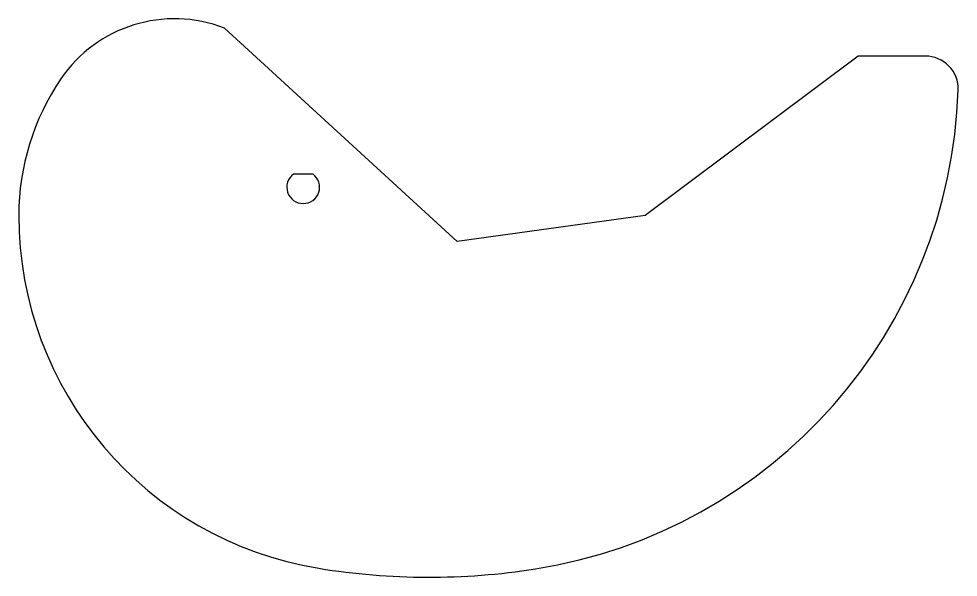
# Model space of a CAD drawing. Header units: millimetres. Extents: x -43 to 100, y -80 to 6.
import ezdxf

# ---------------------------------------------------------------- set-up
doc = ezdxf.new("R2010")
doc.units = ezdxf.units.MM

msp = doc.modelspace()

# ---------------------------------------------------------------- linework, layer by layer
for points in [[(99.98, -5.16, 0.423598), (94.98, 0), (84.69, 0), (52.2, -24.32), (23.5, -28.32), (-12.01, 4.27, 0.350152), (-37, -3.48, 0.150255), (-43.41, -24.32, 0.367453), (2.37, -78.21, 0.079929), (35.45, -78.3, 0.359958)], [(-1.5, -18, 3), (1.5, -18)]]:
    msp.add_lwpolyline(points, format="xyb", close=True)

doc.saveas('drawing.dxf')
